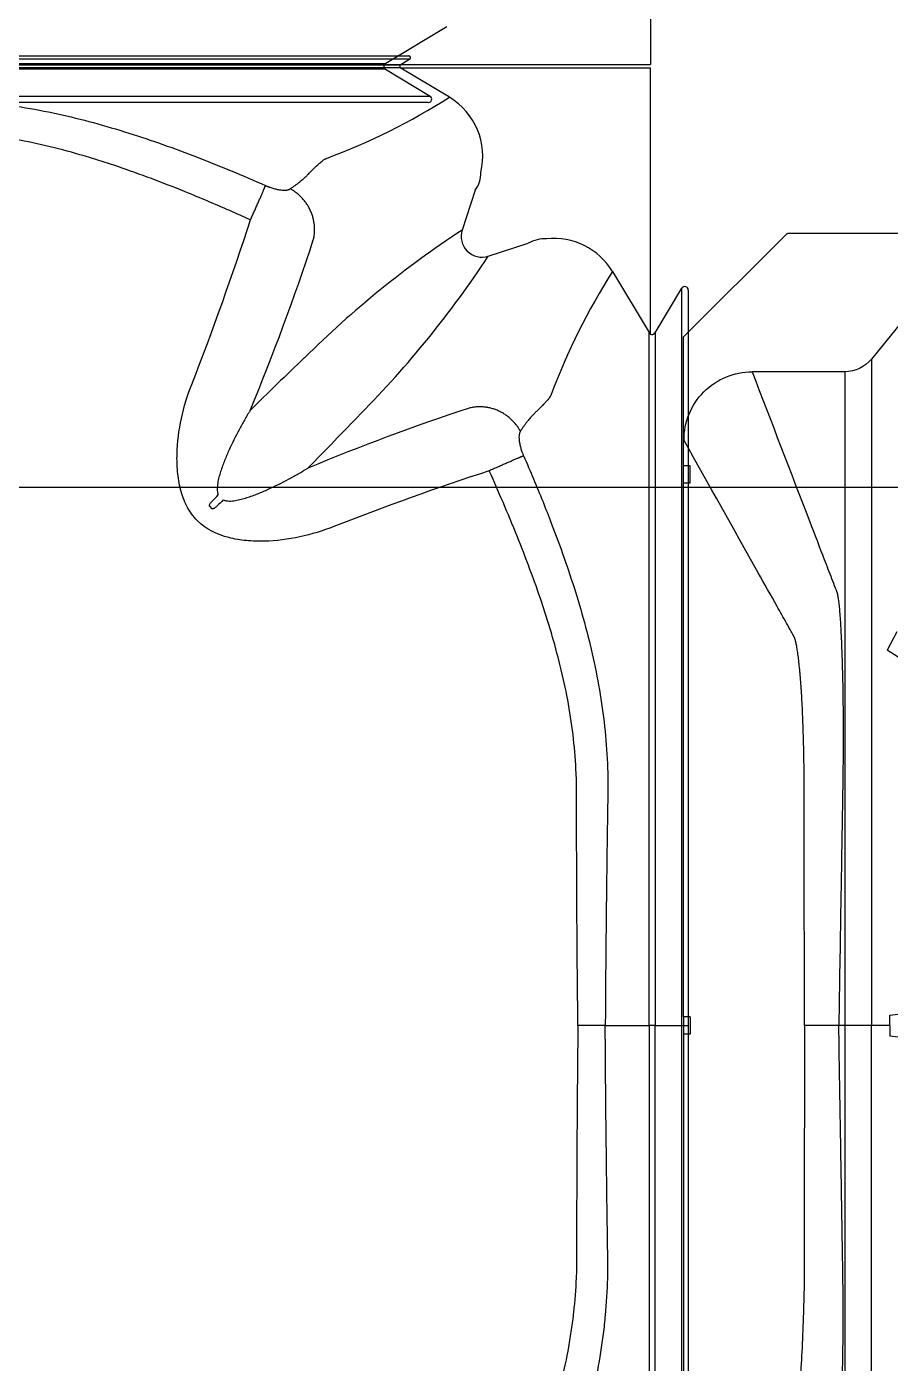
# Model space of a CAD drawing. Header units: millimetres. Extents: x -455371 to 117772, y -78417 to 116564.
# Drawn here: x -31750.8 to -31499.7, y 55917.7 to 56306.5 of the extents above; entities that cross this region are included whole.
import ezdxf

# ---------------------------------------------------------------- set-up
doc = ezdxf.new("R2010")
doc.units = ezdxf.units.MM
doc.layers.get('0').update_dxf_attribs({"color": 255})
doc.layers.add('BETON-STOP', color=141, linetype='Continuous')
doc.layers.add('Contorno-Cupolex', color=3, linetype='Continuous')
doc.layers.add('Cls', color=7, linetype='Continuous', lineweight=25)
doc.layers.add('quote', color=5, linetype='Continuous', lineweight=15)

# ---------------------------------------------------------------- blocks, each defined once
blk = doc.blocks.new('Cupolex H50')
at = {"layer": 'Contorno-Cupolex', "linetype": 'Continuous'}
for p, q in [((19721.008, 10220.685), (19741.795, 10220.685)), ((19741.548, 10220.428), (19741.822, 10220.592)), ((19741.548, 10220.342), (19741.548, 10220.428)), ((19741.56, 10220.335), (19741.548, 10220.342)), ((19741.568, 10220.335), (19741.56, 10220.335)), ((19748.808, 10220.335), (19741.568, 10220.335)), ((19742.979, 10219.487), (19741.568, 10220.335)), ((19748.808, 10212.618), (19748.808, 10220.335)), ((19743.723, 10216.79), (19743.347, 10215.632)), ((19744.105, 10214.873), (19745.264, 10215.25)), ((19747.709, 10214.424), (19748.773, 10212.653)), ((19748.944, 10212.646), (19749.723, 10213.942)), ((19749.908, 10213.89), (19749.908, 10192.535)), ((19748.808, 10212.611), (19748.808, 10212.618)), ((19736.013, 10207.612), (19736.085, 10207.54)), ((19747.5, 10192.535), (19746.707, 10192.535)), ((19747.5, 10192.535), (19748.773, 10192.535)), ((19748.944, 10192.535), (19748.773, 10192.535)), ((19748.944, 10192.535), (19749.723, 10192.535)), ((19749.723, 10192.535), (19749.908, 10192.535)), ((19749.908, 10192.535), (19749.908, 10171.18)), ((19748.808, 10172.452), (19748.808, 10164.735)), ((19742.898, 10165.834), (19741.127, 10164.77)), ((19741.084, 10164.735), (19741.092, 10164.735)), ((19741.092, 10164.735), (19748.808, 10164.735)), ((19741.119, 10164.6), (19742.416, 10163.82)), ((19742.363, 10163.635), (19721.008, 10163.635))]:
    blk.add_line(p, q, dxfattribs=at)
for centre, radius, start, end in [((19741.796, 10220.635), 0.0499, 300.9627, 90.7224), ((19732.671, 10235.755), 19.259, 290.4679, 302.3618), ((19741.956, 10217.783), 1.987, 346.0465, 59.0112), ((19743.106, 10217.267), 0.78, 322.3447, 2.7204), ((19656.793, 10241.937), 84.511, 338.63581, 342.07511), ((19759.615, 10190.882), 29.618, 123.3171, 134.7243), ((19743.918, 10215.445), 0.601, 161.8666, 288.1334), ((19672.407, 10237.205), 70.114, 337.51574, 341.83203), ((19745.761, 10214.347), 1.031, 88.098, 118.852), ((19746.005, 10213.401), 1.987, 30.9871, 96.0571), ((19719.313, 10231.176), 29.672, 315.2861, 326.6725), ((19763.951, 10204.095), 19.248, 147.544, 159.4332), ((19749.809, 10213.891), 0.0998, 359.2777, 149.0372), ((19748.859, 10212.705), 0.1, 210.9328, 239.6717), ((19748.858, 10212.696), 0.0994, 239.7705, 329.2578), ((19823.716, 10122.806), 123.117, 133.62543, 134.65067), ((19764.872, 10146.017), 67.882, 108.3064, 112.52778), ((19651.998, 10294.545), 122.115, 315.3451, 316.37876), ((19769.413, 10131.006), 81.647, 108.03721, 111.39913), ((19677.006, 10266.071), 83.013, 315.3725, 315.55085), ((19794.544, 10148.533), 83.013, 134.44915, 134.6275), ((19741.17, 10164.685), 0.0994, 149.7705, 239.2578), ((19741.178, 10164.684), 0.1, 120.9328, 149.6717), ((19742.364, 10163.735), 0.0998, 269.2777, 59.0372)]:
    blk.add_arc(centre, radius, start, end, dxfattribs=at)
for points, knots in [([(19721.008, 10220.428), (19722.289, 10220.428), (19723.57, 10220.428), (19725.492, 10220.428), (19726.132, 10220.428), (19726.933, 10220.428), (19727.094, 10220.428), (19727.415, 10220.428), (19727.577, 10220.428), (19727.864, 10220.428), (19727.987, 10220.428), (19728.24, 10220.428), (19728.37, 10220.428), (19729.01, 10220.428), (19729.496, 10220.428), (19730.446, 10220.428), (19730.912, 10220.428), (19732.235, 10220.428), (19733.016, 10220.428), (19733.944, 10220.428), (19734.213, 10220.428), (19734.655, 10220.428), (19734.829, 10220.428), (19734.99, 10220.428), (19735.02, 10220.428), (19735.059, 10220.428), (19735.071, 10220.428), (19735.095, 10220.428), (19735.107, 10220.428), (19735.166, 10220.428), (19735.216, 10220.428), (19735.367, 10220.428), (19735.468, 10220.428), (19735.97, 10220.428), (19736.373, 10220.428), (19738.384, 10220.428), (19739.993, 10220.428), (19741.548, 10220.428)], [0, 0, 0, 0, 0.0625, 0.0625, 0.09375, 0.09375, 0.101563, 0.101563, 0.109375, 0.109375, 0.117188, 0.117188, 0.125, 0.125, 0.15625, 0.15625, 0.1875, 0.1875, 0.25, 0.25, 0.28125, 0.28125, 0.3125, 0.3125, 0.320312, 0.320312, 0.324219, 0.324219, 0.328125, 0.328125, 0.34375, 0.34375, 0.375, 0.375, 0.5, 0.5, 1, 1, 1, 1]), ([(19741.548, 10220.342), (19739.993, 10220.342), (19738.384, 10220.342), (19736.373, 10220.342), (19735.97, 10220.342), (19735.468, 10220.342), (19735.367, 10220.342), (19735.216, 10220.342), (19735.166, 10220.342), (19735.107, 10220.342), (19735.095, 10220.342), (19735.071, 10220.342), (19735.059, 10220.342), (19735.02, 10220.342), (19734.99, 10220.342), (19734.829, 10220.342), (19734.655, 10220.342), (19734.213, 10220.342), (19733.944, 10220.342), (19733.016, 10220.342), (19732.235, 10220.342), (19730.912, 10220.342), (19730.446, 10220.342), (19729.496, 10220.342), (19729.01, 10220.342), (19728.37, 10220.342), (19728.24, 10220.342), (19727.987, 10220.342), (19727.864, 10220.342), (19727.577, 10220.342), (19727.415, 10220.342), (19727.094, 10220.342), (19726.933, 10220.342), (19726.132, 10220.342), (19725.492, 10220.342), (19723.57, 10220.342), (19722.289, 10220.342), (19721.008, 10220.342)], [0, 0, 0, 0, 0.5, 0.5, 0.625, 0.625, 0.65625, 0.65625, 0.671875, 0.671875, 0.675781, 0.675781, 0.679687, 0.679687, 0.6875, 0.6875, 0.71875, 0.71875, 0.75, 0.75, 0.8125, 0.8125, 0.84375, 0.84375, 0.875, 0.875, 0.882812, 0.882812, 0.890625, 0.890625, 0.898437, 0.898437, 0.90625, 0.90625, 0.9375, 0.9375, 1, 1, 1, 1]), ([(19741.822, 10220.592), (19740.292, 10220.592), (19738.758, 10220.592), (19736.839, 10220.592), (19736.456, 10220.592), (19735.88, 10220.592), (19735.689, 10220.592), (19735.473, 10220.592), (19735.449, 10220.592), (19735.401, 10220.592), (19735.378, 10220.592), (19735.297, 10220.592), (19735.225, 10220.592), (19734.958, 10220.592), (19734.705, 10220.592), (19734.236, 10220.592), (19734.065, 10220.592), (19733.692, 10220.592), (19733.489, 10220.592), (19732.842, 10220.592), (19732.366, 10220.592), (19731.587, 10220.592), (19731.315, 10220.592), (19730.758, 10220.592), (19730.474, 10220.592), (19729.895, 10220.592), (19729.6, 10220.592), (19728.998, 10220.592), (19728.69, 10220.592), (19728.229, 10220.592), (19728.076, 10220.592), (19727.9, 10220.592), (19727.878, 10220.592), (19727.856, 10220.592)], [0, 0, 0, 0, 0.5, 0.5, 0.625, 0.625, 0.6875, 0.6875, 0.6953125, 0.6953125, 0.703125, 0.703125, 0.71875, 0.71875, 0.75, 0.75, 0.765625, 0.765625, 0.78125, 0.78125, 0.8125, 0.8125, 0.828125, 0.828125, 0.84375, 0.84375, 0.859375, 0.859375, 0.875, 0.875, 0.8828125, 0.8828125, 0.8839302, 0.8839302, 0.8839302, 0.8839302]), ([(19721.008, 10219.339), (19721.473, 10219.342), (19722.405, 10219.348), (19723.808, 10219.361), (19725.098, 10219.376), (19726.27, 10219.391), (19727.059, 10219.402), (19727.585, 10219.411), (19727.942, 10219.416), (19728.571, 10219.41), (19729.471, 10219.354), (19730.543, 10219.215), (19731.953, 10218.947), (19733.325, 10218.57), (19734.676, 10218.116), (19735.665, 10217.748), (19736.658, 10217.349), (19737.307, 10217.069), (19737.639, 10216.925)], [0, 0, 0, 0, 0.081858, 0.164277, 0.247255, 0.309067, 0.370865, 0.386322, 0.40194, 0.433686, 0.497156, 0.560794, 0.624159, 0.750052, 0.811351, 0.87539, 0.93616, 1, 1, 1, 1]), ([(19737.202, 10215.927), (19737.002, 10216.017), (19736.59, 10216.2), (19735.953, 10216.474), (19735.197, 10216.788), (19734.329, 10217.128), (19733.518, 10217.419), (19732.865, 10217.634), (19732.211, 10217.835), (19731.388, 10218.058), (19730.389, 10218.273), (19729.382, 10218.425), (19728.537, 10218.493), (19727.988, 10218.507), (19727.733, 10218.508), (19727.559, 10218.508), (19727.076, 10218.508), (19726.285, 10218.509), (19724.877, 10218.513), (19723.471, 10218.522), (19722.064, 10218.535), (19721.36, 10218.543), (19721.008, 10218.547)], [0, 0, 0, 0, 0.039685, 0.081401, 0.12514, 0.187502, 0.249718, 0.280702, 0.311603, 0.373204, 0.434675, 0.49602, 0.557011, 0.587479, 0.595205, 0.603053, 0.61891, 0.682454, 0.745963, 0.872985, 0.936476, 1, 1, 1, 1]), ([(19738.355, 10216.828), (19738.368, 10216.837), (19738.393, 10216.854), (19738.429, 10216.879), (19738.464, 10216.904), (19738.498, 10216.928), (19738.531, 10216.953), (19738.585, 10216.993), (19738.657, 10217.049), (19738.741, 10217.12), (19738.817, 10217.19), (19738.878, 10217.251), (19738.92, 10217.297), (19738.952, 10217.33), (19738.981, 10217.359), (19739.023, 10217.4), (19739.074, 10217.45), (19739.131, 10217.503), (19739.184, 10217.552), (19739.249, 10217.611), (19739.309, 10217.659), (19739.358, 10217.689), (19739.382, 10217.701), (19739.395, 10217.708), (19739.402, 10217.71), (19739.405, 10217.712)], [0, 0, 0, 0, 0.020834, 0.041499, 0.061995, 0.082327, 0.102494, 0.1225, 0.183394, 0.244692, 0.305517, 0.365952, 0.407549, 0.429262, 0.459619, 0.493771, 0.556586, 0.619732, 0.683579, 0.744962, 0.871925, 0.935861, 0.967747, 0.983808, 1, 1, 1, 1]), ([(19737.639, 10216.925), (19737.647, 10216.921), (19737.663, 10216.914), (19737.687, 10216.904), (19737.711, 10216.895), (19737.735, 10216.885), (19737.771, 10216.872), (19737.819, 10216.856), (19737.896, 10216.832), (19737.99, 10216.809), (19738.091, 10216.793), (19738.18, 10216.787), (19738.242, 10216.791), (19738.284, 10216.798), (19738.311, 10216.806), (19738.335, 10216.816), (19738.349, 10216.824), (19738.355, 10216.828)], [0, 0, 0, 0, 0.025114, 0.050251, 0.075451, 0.100753, 0.126198, 0.189041, 0.252473, 0.377155, 0.504216, 0.628011, 0.754462, 0.81453, 0.875317, 0.937064, 1, 1, 1, 1]), ([(19749.723, 10207.324), (19749.723, 10207.363), (19749.723, 10207.398), (19749.723, 10207.46), (19749.723, 10207.485), (19749.723, 10207.704), (19749.723, 10207.899), (19749.723, 10208.484), (19749.723, 10208.874), (19749.723, 10210.825), (19749.723, 10212.385), (19749.723, 10213.942)], [0.2969026, 0.2969026, 0.2969026, 0.2969026, 0.3046875, 0.3046875, 0.3125, 0.3125, 0.375, 0.375, 0.5, 0.5, 1, 1, 1, 1]), ([(19748.773, 10197.227), (19748.773, 10197.476), (19748.773, 10197.725), (19748.773, 10198.276), (19748.773, 10198.579), (19748.773, 10199.183), (19748.773, 10199.485), (19748.773, 10200.088), (19748.773, 10200.39), (19748.773, 10200.988), (19748.773, 10201.279), (19748.773, 10201.848), (19748.773, 10202.126), (19748.773, 10202.668), (19748.773, 10202.933), (19748.773, 10203.687), (19748.773, 10204.141), (19748.773, 10204.948), (19748.773, 10205.286), (19748.773, 10205.693), (19748.773, 10205.813), (19748.773, 10206.011), (19748.773, 10206.089), (19748.773, 10206.182), (19748.773, 10206.207), (19748.773, 10206.254), (19748.773, 10206.278), (19748.773, 10206.348), (19748.773, 10206.396), (19748.773, 10206.631), (19748.773, 10206.819), (19748.773, 10207.385), (19748.773, 10207.761), (19748.773, 10209.646), (19748.773, 10211.153), (19748.773, 10212.653)], [0.0808693, 0.0808693, 0.0808693, 0.0808693, 0.09375, 0.09375, 0.109375, 0.109375, 0.125, 0.125, 0.140625, 0.140625, 0.15625, 0.15625, 0.171875, 0.171875, 0.1875, 0.1875, 0.21875, 0.21875, 0.25, 0.25, 0.265625, 0.265625, 0.28125, 0.28125, 0.2890625, 0.2890625, 0.296875, 0.296875, 0.3125, 0.3125, 0.375, 0.375, 0.5, 0.5, 1, 1, 1, 1]), ([(19739.624, 10207.024), (19739.3, 10206.895), (19738.97, 10206.795), (19738.296, 10206.65), (19737.949, 10206.606), (19737.429, 10206.593), (19737.256, 10206.598), (19736.91, 10206.631), (19736.737, 10206.659), (19736.234, 10206.789), (19735.91, 10206.944), (19735.538, 10207.317), (19735.438, 10207.458), (19735.276, 10207.768), (19735.218, 10207.933), (19735.131, 10208.268), (19735.103, 10208.441), (19735.071, 10208.786), (19735.066, 10208.958), (19735.079, 10209.475), (19735.123, 10209.82), (19735.268, 10210.497), (19735.368, 10210.828), (19735.497, 10211.15)], [0, 0, 0, 0, 0.125, 0.125, 0.25, 0.25, 0.3125, 0.3125, 0.375, 0.375, 0.5, 0.5, 0.5625, 0.5625, 0.625, 0.625, 0.6875, 0.6875, 0.75, 0.75, 0.875, 0.875, 1, 1, 1, 1]), ([(19745.929, 10210.856), (19745.928, 10210.853), (19745.925, 10210.846), (19745.919, 10210.833), (19745.906, 10210.809), (19745.876, 10210.759), (19745.825, 10210.696), (19745.76, 10210.625), (19745.708, 10210.569), (19745.655, 10210.514), (19745.61, 10210.469), (19745.57, 10210.428), (19745.538, 10210.397), (19745.505, 10210.365), (19745.458, 10210.322), (19745.399, 10210.263), (19745.337, 10210.194), (19745.283, 10210.129), (19745.235, 10210.07), (19745.186, 10210.007), (19745.137, 10209.939), (19745.086, 10209.868), (19745.052, 10209.817), (19745.035, 10209.792)], [0, 0, 0, 0, 0.016011, 0.032224, 0.064149, 0.128117, 0.255099, 0.326832, 0.398509, 0.451594, 0.506571, 0.540692, 0.57148, 0.599734, 0.634041, 0.695795, 0.755398, 0.795322, 0.835569, 0.876151, 0.917076, 0.958355, 1, 1, 1, 1]), ([(19748.944, 10210.731), (19748.944, 10209.866), (19748.944, 10209), (19748.944, 10207.757), (19748.944, 10207.381), (19748.944, 10206.816), (19748.944, 10206.628), (19748.944, 10206.393), (19748.944, 10206.345), (19748.944, 10206.251), (19748.944, 10206.21), (19748.944, 10206.085), (19748.944, 10206.006), (19748.944, 10205.81), (19748.944, 10205.69), (19748.944, 10205.281), (19748.944, 10204.944), (19748.944, 10204.343), (19748.944, 10204.127), (19748.944, 10203.673), (19748.944, 10203.435), (19748.944, 10202.686), (19748.944, 10202.135), (19748.944, 10201.284), (19748.944, 10200.995), (19748.944, 10200.404), (19748.944, 10200.101), (19748.944, 10199.496), (19748.944, 10199.193), (19748.944, 10198.588), (19748.944, 10198.285), (19748.944, 10197.377), (19748.944, 10196.772), (19748.944, 10195.104), (19748.944, 10194.041), (19748.944, 10192.978)], [0.2124485, 0.2124485, 0.2124485, 0.2124485, 0.5, 0.5, 0.625, 0.625, 0.6875, 0.6875, 0.703125, 0.703125, 0.71875, 0.71875, 0.734375, 0.734375, 0.75, 0.75, 0.78125, 0.78125, 0.796875, 0.796875, 0.8125, 0.8125, 0.84375, 0.84375, 0.859375, 0.859375, 0.875, 0.875, 0.890625, 0.890625, 0.90625, 0.90625, 0.9375, 0.9375, 0.9923835, 0.9923835, 0.9923835, 0.9923835]), ([(19737.192, 10210.392), (19737.178, 10210.369), (19737.164, 10210.346), (19737.136, 10210.3), (19737.122, 10210.277), (19737.081, 10210.208), (19737.054, 10210.162), (19736.974, 10210.023), (19736.922, 10209.928), (19736.769, 10209.642), (19736.672, 10209.447), (19736.535, 10209.145), (19736.492, 10209.043), (19736.409, 10208.835), (19736.37, 10208.73), (19736.318, 10208.568), (19736.302, 10208.513), (19736.273, 10208.402), (19736.261, 10208.346), (19736.242, 10208.232), (19736.236, 10208.174), (19736.237, 10208.085), (19736.239, 10208.056), (19736.248, 10207.997), (19736.255, 10207.967), (19736.267, 10207.939)], [0, 0, 0, 0, 0.03125, 0.03125, 0.0625, 0.0625, 0.125, 0.125, 0.25, 0.25, 0.5, 0.5, 0.625, 0.625, 0.75, 0.75, 0.8125, 0.8125, 0.875, 0.875, 0.9375, 0.9375, 0.96875, 0.96875, 1, 1, 1, 1]), ([(19745.035, 10209.792), (19745.033, 10209.789), (19745.029, 10209.782), (19745.023, 10209.771), (19745.018, 10209.759), (19745.013, 10209.747), (19745.009, 10209.733), (19745.006, 10209.719), (19745.003, 10209.704), (19744.997, 10209.672), (19744.994, 10209.616), (19744.999, 10209.527), (19745.015, 10209.425), (19745.038, 10209.332), (19745.062, 10209.254), (19745.08, 10209.201), (19745.097, 10209.154), (19745.113, 10209.114), (19745.124, 10209.087), (19745.13, 10209.074)], [0, 0, 0, 0, 0.031543, 0.062759, 0.093676, 0.12432, 0.154721, 0.184907, 0.214908, 0.244754, 0.371276, 0.495222, 0.622346, 0.74714, 0.810652, 0.87359, 0.915985, 0.958061, 1, 1, 1, 1]), ([(19745.13, 10209.074), (19745.226, 10208.852), (19745.415, 10208.415), (19745.683, 10207.765), (19745.984, 10207), (19746.307, 10206.125), (19746.754, 10204.783), (19747.123, 10203.419), (19747.385, 10202.017), (19747.519, 10200.951), (19747.572, 10200.056), (19747.576, 10199.431), (19747.571, 10199.077), (19747.562, 10198.553), (19747.552, 10197.768), (19747.533, 10196.369), (19747.514, 10194.625), (19747.505, 10193.229), (19747.5, 10192.535)], [0, 0, 0, 0, 0.042924, 0.084471, 0.124692, 0.188647, 0.249907, 0.375615, 0.438991, 0.50263, 0.566109, 0.597857, 0.613444, 0.628905, 0.690742, 0.752592, 0.876921, 1, 1, 1, 1]), ([(19736.412, 10207.794), (19736.441, 10207.782), (19736.47, 10207.775), (19736.53, 10207.765), (19736.56, 10207.763), (19736.648, 10207.763), (19736.706, 10207.769), (19736.82, 10207.788), (19736.877, 10207.8), (19736.988, 10207.829), (19737.042, 10207.845), (19737.204, 10207.897), (19737.309, 10207.936), (19737.516, 10208.018), (19737.618, 10208.062), (19737.919, 10208.198), (19738.115, 10208.295), (19738.402, 10208.448), (19738.496, 10208.5), (19738.636, 10208.581), (19738.682, 10208.608), (19738.751, 10208.649), (19738.774, 10208.663), (19738.819, 10208.691), (19738.842, 10208.705), (19738.865, 10208.719)], [0, 0, 0, 0, 0.03125, 0.03125, 0.0625, 0.0625, 0.125, 0.125, 0.1875, 0.1875, 0.25, 0.25, 0.375, 0.375, 0.5, 0.5, 0.75, 0.75, 0.875, 0.875, 0.9375, 0.9375, 0.96875, 0.96875, 1, 1, 1, 1]), ([(19746.707, 10192.535), (19746.703, 10192.885), (19746.695, 10193.585), (19746.682, 10194.984), (19746.673, 10196.383), (19746.669, 10197.783), (19746.667, 10198.57), (19746.668, 10199.094), (19746.668, 10199.435), (19746.655, 10200.025), (19746.59, 10200.865), (19746.442, 10201.867), (19746.232, 10202.86), (19746.013, 10203.678), (19745.816, 10204.328), (19745.606, 10204.976), (19745.319, 10205.782), (19744.941, 10206.753), (19744.545, 10207.706), (19744.267, 10208.337), (19744.133, 10208.64)], [0, 0, 0, 0, 0.063564, 0.127097, 0.254201, 0.31775, 0.381331, 0.397214, 0.41286, 0.44336, 0.504368, 0.565708, 0.627174, 0.688693, 0.719527, 0.750429, 0.81247, 0.874829, 0.93973, 1, 1, 1, 1]), ([(19736.013, 10207.612), (19736.01, 10207.614), (19736.009, 10207.618), (19736.008, 10207.625), (19736.008, 10207.629), (19736.01, 10207.64), (19736.012, 10207.647), (19736.02, 10207.666), (19736.027, 10207.679), (19736.049, 10207.714), (19736.066, 10207.735), (19736.086, 10207.755)], [0, 0, 0, 0, 0.0625, 0.0625, 0.125, 0.125, 0.25, 0.25, 0.5, 0.5, 1, 1, 1, 1]), ([(19736.228, 10207.612), (19736.209, 10207.593), (19736.187, 10207.576), (19736.152, 10207.554), (19736.14, 10207.547), (19736.12, 10207.539), (19736.113, 10207.537), (19736.102, 10207.535), (19736.099, 10207.535), (19736.091, 10207.536), (19736.088, 10207.537), (19736.085, 10207.54)], [0, 0, 0, 0, 0.5, 0.5, 0.75, 0.75, 0.875, 0.875, 0.9375, 0.9375, 1, 1, 1, 1]), ([(19749.723, 10199.303), (19749.723, 10199.365), (19749.723, 10199.426), (19749.723, 10199.642), (19749.723, 10199.796), (19749.723, 10200.258), (19749.723, 10200.564), (19749.723, 10201.176), (19749.723, 10201.482), (19749.723, 10202.373), (19749.723, 10202.938), (19749.723, 10203.745), (19749.723, 10204.008), (19749.723, 10204.507), (19749.723, 10204.744), (19749.723, 10205.195), (19749.723, 10205.409), (19749.723, 10205.813), (19749.723, 10206.004), (19749.723, 10206.525), (19749.723, 10206.812), (19749.723, 10207.148), (19749.723, 10207.245), (19749.723, 10207.324), (19749.723, 10207.324), (19749.723, 10207.324)], [0.1140744, 0.1140744, 0.1140744, 0.1140744, 0.1171875, 0.1171875, 0.125, 0.125, 0.140625, 0.140625, 0.15625, 0.15625, 0.1875, 0.1875, 0.203125, 0.203125, 0.21875, 0.21875, 0.234375, 0.234375, 0.25, 0.25, 0.28125, 0.28125, 0.296875, 0.296875, 0.2969026, 0.2969026, 0.2969026, 0.2969026]), ([(19749.723, 10192.535), (19749.723, 10193.771), (19749.723, 10195.007), (19749.723, 10196.861), (19749.723, 10197.479), (19749.723, 10198.406), (19749.723, 10198.716), (19749.723, 10199.118), (19749.723, 10199.21), (19749.723, 10199.303)], [0, 0, 0, 0, 0.0625, 0.0625, 0.09375, 0.09375, 0.109375, 0.109375, 0.1140744, 0.1140744, 0.1140744, 0.1140744]), ([(19748.773, 10192.535), (19748.773, 10193.744), (19748.773, 10194.952), (19748.773, 10196.516), (19748.773, 10196.872), (19748.773, 10197.227)], [0, 0, 0, 0, 0.0625, 0.0625, 0.08086931, 0.08086931, 0.08086931, 0.08086931]), ([(19746.707, 10192.535), (19746.69, 10191.136), (19746.679, 10189.736), (19746.671, 10187.987), (19746.67, 10187.637), (19746.668, 10186.937), (19746.668, 10186.588), (19746.668, 10186.15), (19746.668, 10186.062), (19746.668, 10185.931), (19746.668, 10185.888), (19746.668, 10185.802), (19746.668, 10185.759), (19746.667, 10185.674), (19746.667, 10185.632), (19746.666, 10185.549), (19746.665, 10185.507), (19746.662, 10185.381), (19746.659, 10185.297), (19746.642, 10184.878), (19746.616, 10184.543), (19746.56, 10184.041), (19746.538, 10183.874), (19746.489, 10183.54), (19746.462, 10183.373), (19746.372, 10182.873), (19746.302, 10182.542), (19746.066, 10181.554), (19745.874, 10180.904), (19745.549, 10179.935), (19745.435, 10179.613), (19745.196, 10178.971), (19745.071, 10178.651), (19744.686, 10177.694), (19744.414, 10177.061), (19744.133, 10176.43)], [0, 0, 0, 0, 0.25, 0.25, 0.3125, 0.3125, 0.375, 0.375, 0.390625, 0.390625, 0.398438, 0.398438, 0.40625, 0.40625, 0.414062, 0.414062, 0.421875, 0.421875, 0.4375, 0.4375, 0.5, 0.5, 0.53125, 0.53125, 0.5625, 0.5625, 0.625, 0.625, 0.75, 0.75, 0.8125, 0.8125, 0.875, 0.875, 1, 1, 1, 1]), ([(19745.13, 10175.996), (19745.411, 10176.639), (19745.68, 10177.288), (19746.06, 10178.275), (19746.182, 10178.606), (19746.416, 10179.272), (19746.528, 10179.607), (19746.844, 10180.619), (19747.029, 10181.303), (19747.253, 10182.347), (19747.319, 10182.698), (19747.402, 10183.23), (19747.427, 10183.408), (19747.471, 10183.764), (19747.491, 10183.943), (19747.54, 10184.478), (19747.561, 10184.835), (19747.572, 10185.283), (19747.574, 10185.372), (19747.575, 10185.507), (19747.575, 10185.551), (19747.575, 10185.641), (19747.575, 10185.686), (19747.574, 10185.775), (19747.573, 10185.819), (19747.572, 10185.907), (19747.571, 10185.95), (19747.569, 10186.081), (19747.568, 10186.168), (19747.561, 10186.604), (19747.556, 10186.953), (19747.547, 10187.651), (19747.542, 10187.999), (19747.521, 10189.744), (19747.508, 10191.139), (19747.5, 10192.535)], [0, 0, 0, 0, 0.125, 0.125, 0.1875, 0.1875, 0.25, 0.25, 0.375, 0.375, 0.4375, 0.4375, 0.46875, 0.46875, 0.5, 0.5, 0.5625, 0.5625, 0.578125, 0.578125, 0.585938, 0.585938, 0.59375, 0.59375, 0.601562, 0.601562, 0.609375, 0.609375, 0.625, 0.625, 0.6875, 0.6875, 0.75, 0.75, 1, 1, 1, 1]), ([(19748.773, 10192.535), (19748.773, 10191.326), (19748.773, 10190.118), (19748.773, 10188.552), (19748.773, 10188.195), (19748.773, 10187.838)], [0, 0, 0, 0, 0.0625, 0.0625, 0.0809509, 0.0809509, 0.0809509, 0.0809509]), ([(19749.723, 10184.463), (19749.723, 10184.646), (19749.723, 10184.831), (19749.723, 10185.172), (19749.723, 10185.329), (19749.723, 10185.642), (19749.723, 10185.799), (19749.723, 10186.269), (19749.723, 10186.582), (19749.723, 10187.522), (19749.723, 10188.149), (19749.723, 10190.029), (19749.723, 10191.282), (19749.723, 10192.535)], [0.8657575, 0.8657575, 0.8657575, 0.8657575, 0.875, 0.875, 0.8828125, 0.8828125, 0.890625, 0.890625, 0.90625, 0.90625, 0.9375, 0.9375, 1, 1, 1, 1]), ([(19748.944, 10172.425), (19748.944, 10173.924), (19748.944, 10175.43), (19748.944, 10177.313), (19748.944, 10177.689), (19748.944, 10178.254), (19748.944, 10178.442), (19748.944, 10178.678), (19748.944, 10178.725), (19748.944, 10178.819), (19748.944, 10178.86), (19748.944, 10178.985), (19748.944, 10179.064), (19748.944, 10179.26), (19748.944, 10179.38), (19748.944, 10179.789), (19748.944, 10180.126), (19748.944, 10180.727), (19748.944, 10180.943), (19748.944, 10181.397), (19748.944, 10181.635), (19748.944, 10182.384), (19748.944, 10182.935), (19748.944, 10183.786), (19748.944, 10184.076), (19748.944, 10184.666), (19748.944, 10184.97), (19748.944, 10185.574), (19748.944, 10185.877), (19748.944, 10186.482), (19748.944, 10186.785), (19748.944, 10187.693), (19748.944, 10188.298), (19748.944, 10189.98), (19748.944, 10191.057), (19748.944, 10192.134)], [0, 0, 0, 0, 0.5, 0.5, 0.625, 0.625, 0.6875, 0.6875, 0.703125, 0.703125, 0.71875, 0.71875, 0.734375, 0.734375, 0.75, 0.75, 0.78125, 0.78125, 0.796875, 0.796875, 0.8125, 0.8125, 0.84375, 0.84375, 0.859375, 0.859375, 0.875, 0.875, 0.890625, 0.890625, 0.90625, 0.90625, 0.9375, 0.9375, 0.9930906, 0.9930906, 0.9930906, 0.9930906]), ([(19748.773, 10187.838), (19748.773, 10187.591), (19748.773, 10187.343), (19748.773, 10186.794), (19748.773, 10186.492), (19748.773, 10185.887), (19748.773, 10185.585), (19748.773, 10184.982), (19748.773, 10184.68), (19748.773, 10184.082), (19748.773, 10183.791), (19748.773, 10183.222), (19748.773, 10182.944), (19748.773, 10182.402), (19748.773, 10182.137), (19748.773, 10181.383), (19748.773, 10180.929), (19748.773, 10180.122), (19748.773, 10179.784), (19748.773, 10179.377), (19748.773, 10179.257), (19748.773, 10179.059), (19748.773, 10178.981), (19748.773, 10178.888), (19748.773, 10178.863), (19748.773, 10178.816), (19748.773, 10178.792), (19748.773, 10178.722), (19748.773, 10178.675), (19748.773, 10178.439), (19748.773, 10178.251), (19748.773, 10177.686), (19748.773, 10177.309), (19748.773, 10176.069), (19748.773, 10175.206), (19748.773, 10174.345)], [0.0809509, 0.0809509, 0.0809509, 0.0809509, 0.09375, 0.09375, 0.109375, 0.109375, 0.125, 0.125, 0.140625, 0.140625, 0.15625, 0.15625, 0.171875, 0.171875, 0.1875, 0.1875, 0.21875, 0.21875, 0.25, 0.25, 0.265625, 0.265625, 0.28125, 0.28125, 0.2890625, 0.2890625, 0.296875, 0.296875, 0.3125, 0.3125, 0.375, 0.375, 0.5, 0.5, 0.786222, 0.786222, 0.786222, 0.786222]), ([(19749.723, 10177.495), (19749.723, 10177.51), (19749.723, 10177.525), (19749.723, 10177.565), (19749.723, 10177.588), (19749.723, 10177.644), (19749.723, 10177.677), (19749.723, 10177.786), (19749.723, 10177.876), (19749.723, 10178.089), (19749.723, 10178.214), (19749.723, 10178.495), (19749.723, 10178.65), (19749.723, 10178.989), (19749.723, 10179.173), (19749.723, 10179.569), (19749.723, 10179.783), (19749.723, 10180.459), (19749.723, 10180.951), (19749.723, 10181.751), (19749.723, 10182.03), (19749.723, 10182.6), (19749.723, 10182.89), (19749.723, 10183.48), (19749.723, 10183.78), (19749.723, 10184.21), (19749.723, 10184.336), (19749.723, 10184.463)], [0.6826415, 0.6826415, 0.6826415, 0.6826415, 0.6875, 0.6875, 0.6953125, 0.6953125, 0.703125, 0.703125, 0.71875, 0.71875, 0.734375, 0.734375, 0.75, 0.75, 0.765625, 0.765625, 0.78125, 0.78125, 0.8125, 0.8125, 0.828125, 0.828125, 0.84375, 0.84375, 0.859375, 0.859375, 0.8657575, 0.8657575, 0.8657575, 0.8657575]), ([(19725.7, 10164.771), (19725.949, 10164.771), (19726.198, 10164.771), (19726.75, 10164.771), (19727.052, 10164.771), (19727.656, 10164.771), (19727.958, 10164.771), (19728.561, 10164.771), (19728.864, 10164.771), (19729.461, 10164.771), (19729.752, 10164.771), (19730.321, 10164.771), (19730.599, 10164.771), (19731.141, 10164.771), (19731.407, 10164.771), (19732.161, 10164.771), (19732.614, 10164.771), (19733.421, 10164.771), (19733.759, 10164.771), (19734.167, 10164.771), (19734.286, 10164.771), (19734.484, 10164.771), (19734.563, 10164.771), (19734.656, 10164.771), (19734.681, 10164.771), (19734.728, 10164.771), (19734.751, 10164.771), (19734.822, 10164.771), (19734.869, 10164.771), (19735.104, 10164.771), (19735.293, 10164.771), (19735.858, 10164.771), (19736.235, 10164.771), (19738.119, 10164.771), (19739.626, 10164.77), (19741.127, 10164.77)], [0.0808693, 0.0808693, 0.0808693, 0.0808693, 0.09375, 0.09375, 0.109375, 0.109375, 0.125, 0.125, 0.140625, 0.140625, 0.15625, 0.15625, 0.171875, 0.171875, 0.1875, 0.1875, 0.21875, 0.21875, 0.25, 0.25, 0.265625, 0.265625, 0.28125, 0.28125, 0.2890625, 0.2890625, 0.296875, 0.296875, 0.3125, 0.3125, 0.375, 0.375, 0.5, 0.5, 1, 1, 1, 1]), ([(19739.204, 10164.6), (19738.34, 10164.6), (19737.473, 10164.6), (19736.231, 10164.599), (19735.854, 10164.599), (19735.289, 10164.599), (19735.101, 10164.599), (19734.866, 10164.599), (19734.819, 10164.599), (19734.725, 10164.599), (19734.683, 10164.599), (19734.559, 10164.599), (19734.48, 10164.599), (19734.283, 10164.599), (19734.164, 10164.599), (19733.754, 10164.599), (19733.417, 10164.599), (19732.817, 10164.599), (19732.6, 10164.599), (19732.147, 10164.599), (19731.908, 10164.599), (19731.16, 10164.599), (19730.609, 10164.599), (19729.757, 10164.599), (19729.468, 10164.599), (19728.877, 10164.599), (19728.574, 10164.599), (19727.969, 10164.599), (19727.666, 10164.599), (19727.061, 10164.599), (19726.758, 10164.599), (19725.851, 10164.599), (19725.245, 10164.599), (19723.577, 10164.599), (19722.514, 10164.599), (19721.451, 10164.599)], [0.2124485, 0.2124485, 0.2124485, 0.2124485, 0.5, 0.5, 0.625, 0.625, 0.6875, 0.6875, 0.703125, 0.703125, 0.71875, 0.71875, 0.734375, 0.734375, 0.75, 0.75, 0.78125, 0.78125, 0.796875, 0.796875, 0.8125, 0.8125, 0.84375, 0.84375, 0.859375, 0.859375, 0.875, 0.875, 0.890625, 0.890625, 0.90625, 0.90625, 0.9375, 0.9375, 0.9923835, 0.9923835, 0.9923835, 0.9923835]), ([(19727.777, 10163.821), (19727.838, 10163.821), (19727.9, 10163.821), (19728.115, 10163.821), (19728.27, 10163.821), (19728.731, 10163.821), (19729.038, 10163.821), (19729.649, 10163.821), (19729.955, 10163.821), (19730.846, 10163.821), (19731.412, 10163.821), (19732.219, 10163.821), (19732.481, 10163.821), (19732.98, 10163.821), (19733.218, 10163.821), (19733.669, 10163.821), (19733.883, 10163.821), (19734.287, 10163.821), (19734.477, 10163.821), (19734.999, 10163.821), (19735.286, 10163.821), (19735.622, 10163.821), (19735.718, 10163.821), (19735.797, 10163.821), (19735.797, 10163.821), (19735.797, 10163.821)], [0.1140744, 0.1140744, 0.1140744, 0.1140744, 0.1171875, 0.1171875, 0.125, 0.125, 0.140625, 0.140625, 0.15625, 0.15625, 0.1875, 0.1875, 0.203125, 0.203125, 0.21875, 0.21875, 0.234375, 0.234375, 0.25, 0.25, 0.28125, 0.28125, 0.296875, 0.296875, 0.2969026, 0.2969026, 0.2969026, 0.2969026]), ([(19735.797, 10163.821), (19735.836, 10163.821), (19735.871, 10163.821), (19735.933, 10163.821), (19735.958, 10163.821), (19736.177, 10163.821), (19736.373, 10163.821), (19736.958, 10163.821), (19737.348, 10163.821), (19739.298, 10163.821), (19740.859, 10163.82), (19742.416, 10163.82)], [0.2969026, 0.2969026, 0.2969026, 0.2969026, 0.3046875, 0.3046875, 0.3125, 0.3125, 0.375, 0.375, 0.5, 0.5, 1, 1, 1, 1])]:
    blk.add_open_spline(points, degree=3, knots=knots, dxfattribs=at)
for points, weights in [([(19737.202, 10215.927), (19737.535, 10216.669), (19737.639, 10216.925)], [1, 0.837824847316, 1]), ([(19739.026, 10215.343), (19739.271, 10216.329), (19738.355, 10216.828)], [1, 0.774238593572, 1]), ([(19745.035, 10209.792), (19744.536, 10210.707), (19743.551, 10210.463)], [1, 0.77386842912, 1]), ([(19745.13, 10209.074), (19744.873, 10208.97), (19744.133, 10208.64)], [1, 0.838288024156, 1])]:
    blk.add_rational_spline(points, weights, degree=2, dxfattribs=at)
for points in [[(19748.944, 10212.646), (19748.944, 10212.008), (19748.944, 10211.37), (19748.944, 10210.731)], [(19748.944, 10192.978), (19748.944, 10192.83), (19748.944, 10192.683), (19748.944, 10192.535)], [(19748.944, 10192.134), (19748.944, 10192.267), (19748.944, 10192.401), (19748.944, 10192.535)], [(19741.119, 10164.6), (19740.482, 10164.6), (19739.843, 10164.6), (19739.204, 10164.6)]]:
    blk.add_open_spline(points, degree=3, dxfattribs=at)
blk = doc.blocks.new('*U2219')
at = {"xscale": 10.01836209701863, "yscale": 10.01836209701863, "zscale": 10.01836209701863}
for p in [(-197296.95, -101829.74), (-197296.95, -102387.76)]:
    blk.add_blockref('Cupolex H50', p, dxfattribs=at)
blk = doc.blocks.new('*U2220')
at = {"layer": 'quote', "color": 0, "linetype": 'ByBlock', "lineweight": -2, "transparency": 16777216}
blk.add_blockref('*U2219', (1280, -2570), dxfattribs=at)
blk = doc.blocks.new('Bs H50 tacca 3')
at = {"layer": 'BETON-STOP'}
for p, q in [((19723.913, 10107.889), (19723.913, 10088.539)), ((19723.14, 10088.539), (19723.14, 10107.519)), ((19718.463, 10088.789), (19718.463, 10104.289)), ((19718.652, 10088.789), (19718.463, 10088.789)), ((19718.463, 10088.289), (19718.463, 10088.789)), ((19718.652, 10088.289), (19718.652, 10088.789)), ((19724.447, 10088.839), (19725.215, 10088.937)), ((19724.447, 10088.539), (19724.447, 10088.839)), ((19718.463, 10088.289), (19718.463, 10072.789)), ((19718.652, 10088.289), (19718.463, 10088.289)), ((19722.967, 10088.539), (19721.97, 10088.539)), ((19723.14, 10088.539), (19722.967, 10088.539)), ((19723.913, 10088.539), (19723.14, 10088.539)), ((19724.447, 10088.539), (19723.913, 10088.539)), ((19724.447, 10088.539), (19724.447, 10088.239)), ((19724.447, 10088.239), (19725.215, 10088.141)), ((19724.649, 10077.108), (19724.375, 10077.643)), ((19718.652, 10072.789), (19718.463, 10072.789)), ((19718.463, 10072.789), (19718.463, 10072.289)), ((19718.652, 10072.789), (19718.652, 10072.289)), ((19718.463, 10072.289), (19718.463, 10068.539)), ((19718.652, 10072.289), (19718.463, 10072.289)), ((19723.14, 10069.558), (19720.451, 10069.558)), ((19725.287, 10067.494), (19723.913, 10069.188)), ((19718.463, 10068.539), (19721.472, 10065.539)), ((19721.472, 10065.539), (19721.484, 10065.539)), ((19733.613, 10065.539), (19721.484, 10065.539))]:
    blk.add_line(p, q, dxfattribs=at)
for centre, radius, start, end in [((2599.385, 10079.049), 17123.758, 359.9682458, 0.0317539), ((19744.358, 10046.338), 37.139, 120.9975, 122.5513), ((19720.455, 10071.539), 1.981, 179.6725, 269.8751), ((19723.139, 10068.563), 0.995, 38.9222, 89.9155)]:
    blk.add_arc(centre, radius, start, end, dxfattribs=at)
for points, degree, knots in [([(19720.451, 10107.519), (19720.729, 10106.796), (19721.147, 10105.707), (19721.706, 10104.253), (19722.128, 10103.156), (19722.479, 10102.241), (19722.725, 10101.602), (19722.839, 10101.305), (19722.888, 10101.179), (19722.905, 10101.134), (19722.918, 10101.1), (19722.927, 10101.061), (19722.937, 10101.011), (19722.946, 10100.958), (19722.963, 10100.839), (19722.989, 10100.597), (19723.021, 10100.141), (19723.049, 10099.565), (19723.078, 10098.673), (19723.094, 10097.606), (19723.093, 10096.453), (19723.086, 10095.762), (19723.077, 10095.273), (19723.071, 10094.89), (19723.06, 10094.221), (19723.041, 10093.075), (19723.009, 10091.118), (19722.983, 10089.542), (19722.967, 10088.539)], 3, [0, 0, 0, 0, 0.247753, 0.372985, 0.498218, 0.623451, 0.686067, 0.717375, 0.725202, 0.729131, 0.732712, 0.736995, 0.741519, 0.744877, 0.748234, 0.763673, 0.77975, 0.795578, 0.811398, 0.843021, 0.858859, 0.874812, 0.879946, 0.885054, 0.895272, 0.915707, 0.946359, 1, 1, 1, 1]), ([(19721.97, 10088.539), (19721.961, 10095.485), (19721.961, 10095.527), (19721.96, 10095.898), (19721.955, 10096.244), (19721.95, 10096.586), (19721.941, 10096.919), (19721.931, 10097.252), (19721.918, 10097.564), (19721.904, 10097.874), (19721.887, 10098.153), (19721.871, 10098.431), (19721.851, 10098.672), (19721.831, 10098.913), (19721.808, 10099.112), (19721.786, 10099.309), (19721.761, 10099.456), (19721.737, 10099.603), (19721.711, 10099.703), (19721.698, 10099.752), (19721.685, 10099.789), (19721.678, 10099.807), (19721.671, 10099.822), (19721.665, 10099.835), (19721.658, 10099.848), (19721.657, 10099.851), (19721.651, 10099.86), (19721.647, 10099.867), (19721.644, 10099.874), (19721.642, 10099.877), (19721.627, 10099.904), (19721.614, 10099.927), (19721.592, 10099.965), (19721.535, 10100.067), (19721.456, 10100.208), (19721.32, 10100.45), (19721.184, 10100.693), (19721.143, 10100.767), (19720.64, 10101.664), (19720.215, 10102.423), (19719.551, 10103.607), (19718.577, 10105.344), (19718.475, 10105.527)], 2, [0, 0, 0, 0.127885, 0.127885, 0.143871, 0.143871, 0.159857, 0.159857, 0.175842, 0.175842, 0.191828, 0.191828, 0.207814, 0.207814, 0.223799, 0.223799, 0.239785, 0.239785, 0.255771, 0.255771, 0.263764, 0.263764, 0.26776, 0.26776, 0.271757, 0.271757, 0.273755, 0.273755, 0.275753, 0.275753, 0.279749, 0.279749, 0.287742, 0.287742, 0.319714, 0.319714, 0.383656, 0.383656, 0.511542, 0.511542, 0.767313, 0.767313, 1, 1, 1]), ([(19721.97, 10088.539), (19721.968, 10087.366), (19721.967, 10086.193), (19721.965, 10084.433), (19721.964, 10083.846), (19721.963, 10082.966), (19721.962, 10082.673), (19721.962, 10082.307), (19721.962, 10082.233), (19721.962, 10082.087), (19721.962, 10082.014), (19721.961, 10081.904), (19721.961, 10081.867), (19721.961, 10081.811), (19721.961, 10081.793), (19721.961, 10081.756), (19721.961, 10081.737), (19721.961, 10081.682), (19721.961, 10081.646), (19721.961, 10081.596), (19721.961, 10081.58), (19721.961, 10081.549), (19721.961, 10081.533), (19721.961, 10081.457), (19721.96, 10081.396), (19721.96, 10081.276), (19721.959, 10081.215), (19721.958, 10081.034), (19721.956, 10080.915), (19721.953, 10080.683), (19721.951, 10080.569), (19721.946, 10080.344), (19721.943, 10080.232), (19721.936, 10080.011), (19721.933, 10079.902), (19721.927, 10079.74), (19721.925, 10079.686), (19721.921, 10079.58), (19721.918, 10079.527), (19721.911, 10079.371), (19721.907, 10079.271), (19721.896, 10079.075), (19721.891, 10078.98), (19721.88, 10078.796), (19721.874, 10078.707), (19721.861, 10078.534), (19721.855, 10078.451), (19721.844, 10078.331), (19721.841, 10078.292), (19721.834, 10078.215), (19721.83, 10078.178), (19721.819, 10078.069), (19721.812, 10078), (19721.797, 10077.871), (19721.789, 10077.811), (19721.773, 10077.698), (19721.765, 10077.646), (19721.749, 10077.549), (19721.741, 10077.505), (19721.724, 10077.425), (19721.715, 10077.39), (19721.702, 10077.342), (19721.697, 10077.328), (19721.691, 10077.307), (19721.689, 10077.301), (19721.684, 10077.288), (19721.682, 10077.282), (19721.678, 10077.27), (19721.675, 10077.265), (19721.671, 10077.255), (19721.669, 10077.25), (19721.665, 10077.243), (19721.664, 10077.241), (19721.662, 10077.237), (19721.661, 10077.235), (19721.659, 10077.231), (19721.658, 10077.229), (19721.655, 10077.225), (19721.654, 10077.223), (19721.652, 10077.219), (19721.651, 10077.216), (19721.648, 10077.212), (19721.647, 10077.21), (19721.644, 10077.205), (19721.643, 10077.202), (19721.64, 10077.197), (19721.638, 10077.195), (19721.631, 10077.182), (19721.626, 10077.172), (19721.608, 10077.141), (19721.597, 10077.121), (19721.54, 10077.019), (19721.495, 10076.938), (19721.358, 10076.694), (19721.266, 10076.531), (19720.993, 10076.043), (19720.81, 10075.717), (19719.91, 10074.111), (19719.192, 10072.831), (19718.475, 10071.55)], 3, [0, 0, 0, 0, 0.063018, 0.063018, 0.094527, 0.094527, 0.110281, 0.110281, 0.11422, 0.11422, 0.118158, 0.118158, 0.120128, 0.120128, 0.121112, 0.121112, 0.122097, 0.122097, 0.124066, 0.124066, 0.125051, 0.125051, 0.126036, 0.126036, 0.129974, 0.129974, 0.133913, 0.133913, 0.14179, 0.14179, 0.149667, 0.149667, 0.157545, 0.157545, 0.165422, 0.165422, 0.16936, 0.16936, 0.173299, 0.173299, 0.181176, 0.181176, 0.189054, 0.189054, 0.196931, 0.196931, 0.204808, 0.204808, 0.208747, 0.208747, 0.212685, 0.212685, 0.220562, 0.220562, 0.22844, 0.22844, 0.236317, 0.236317, 0.244194, 0.244194, 0.252071, 0.252071, 0.25601, 0.25601, 0.257979, 0.257979, 0.259949, 0.259949, 0.261918, 0.261918, 0.263887, 0.263887, 0.264872, 0.264872, 0.265857, 0.265857, 0.266841, 0.266841, 0.267826, 0.267826, 0.268811, 0.268811, 0.269795, 0.269795, 0.27078, 0.27078, 0.271764, 0.271764, 0.275703, 0.275703, 0.28358, 0.28358, 0.315089, 0.315089, 0.378107, 0.378107, 0.504143, 0.504143, 1, 1, 1, 1]), ([(19720.451, 10069.558), (19721.008, 10071.009), (19721.566, 10072.459), (19722.264, 10074.277), (19722.405, 10074.644), (19722.616, 10075.194), (19722.687, 10075.377), (19722.793, 10075.652), (19722.828, 10075.743), (19722.872, 10075.858), (19722.881, 10075.881), (19722.894, 10075.915), (19722.898, 10075.927), (19722.904, 10075.941), (19722.905, 10075.944), (19722.907, 10075.95), (19722.908, 10075.953), (19722.91, 10075.958), (19722.911, 10075.961), (19722.913, 10075.966), (19722.914, 10075.968), (19722.916, 10075.973), (19722.916, 10075.976), (19722.918, 10075.981), (19722.919, 10075.984), (19722.92, 10075.989), (19722.921, 10075.992), (19722.923, 10075.998), (19722.924, 10076.002), (19722.926, 10076.011), (19722.927, 10076.018), (19722.931, 10076.033), (19722.932, 10076.041), (19722.935, 10076.058), (19722.937, 10076.066), (19722.94, 10076.084), (19722.941, 10076.093), (19722.946, 10076.122), (19722.949, 10076.142), (19722.958, 10076.207), (19722.964, 10076.255), (19722.976, 10076.363), (19722.982, 10076.423), (19722.993, 10076.554), (19722.999, 10076.624), (19723.009, 10076.774), (19723.015, 10076.855), (19723.024, 10077.024), (19723.029, 10077.114), (19723.036, 10077.256), (19723.038, 10077.304), (19723.043, 10077.404), (19723.045, 10077.455), (19723.051, 10077.61), (19723.055, 10077.718), (19723.063, 10077.94), (19723.066, 10078.055), (19723.072, 10078.291), (19723.075, 10078.413), (19723.08, 10078.663), (19723.082, 10078.792), (19723.085, 10078.99), (19723.086, 10079.057), (19723.088, 10079.192), (19723.089, 10079.26), (19723.091, 10079.464), (19723.092, 10079.603), (19723.093, 10079.883), (19723.093, 10080.024), (19723.093, 10080.312), (19723.092, 10080.457), (19723.091, 10080.752), (19723.09, 10080.902), (19723.087, 10081.126), (19723.086, 10081.2), (19723.085, 10081.349), (19723.084, 10081.424), (19723.082, 10081.517), (19723.082, 10081.535), (19723.081, 10081.573), (19723.081, 10081.591), (19723.08, 10081.647), (19723.079, 10081.683), (19723.079, 10081.738), (19723.078, 10081.757), (19723.078, 10081.793), (19723.077, 10081.812), (19723.076, 10081.867), (19723.076, 10081.903), (19723.074, 10082.013), (19723.073, 10082.087), (19723.07, 10082.233), (19723.069, 10082.307), (19723.063, 10082.673), (19723.058, 10082.966), (19723.044, 10083.846), (19723.034, 10084.433), (19723.005, 10086.193), (19722.986, 10087.366), (19722.967, 10088.539)], 3, [0, 0, 0, 0, 0.497274, 0.497274, 0.622956, 0.622956, 0.685796, 0.685796, 0.717217, 0.717217, 0.725072, 0.725072, 0.728999, 0.728999, 0.729981, 0.729981, 0.730963, 0.730963, 0.731945, 0.731945, 0.732927, 0.732927, 0.733909, 0.733909, 0.734891, 0.734891, 0.735873, 0.735873, 0.736854, 0.736854, 0.738818, 0.738818, 0.740782, 0.740782, 0.742746, 0.742746, 0.74471, 0.74471, 0.748637, 0.748637, 0.756492, 0.756492, 0.764347, 0.764347, 0.772202, 0.772202, 0.780057, 0.780057, 0.787913, 0.787913, 0.79184, 0.79184, 0.795768, 0.795768, 0.803623, 0.803623, 0.811478, 0.811478, 0.819333, 0.819333, 0.827188, 0.827188, 0.831116, 0.831116, 0.835043, 0.835043, 0.842898, 0.842898, 0.850753, 0.850753, 0.858608, 0.858608, 0.866463, 0.866463, 0.870391, 0.870391, 0.874319, 0.874319, 0.8753, 0.8753, 0.876282, 0.876282, 0.878246, 0.878246, 0.879228, 0.879228, 0.88021, 0.88021, 0.882174, 0.882174, 0.886101, 0.886101, 0.890029, 0.890029, 0.905739, 0.905739, 0.937159, 0.937159, 1, 1, 1, 1]), ([(19723.913, 10069.188), (19723.913, 10069.237), (19723.913, 10069.286), (19723.913, 10069.542), (19723.913, 10069.75), (19723.913, 10070.379), (19723.913, 10070.802), (19723.913, 10072.077), (19723.913, 10072.938), (19723.913, 10074.014), (19723.913, 10074.229), (19723.913, 10074.66), (19723.913, 10074.875), (19723.913, 10075.197), (19723.913, 10075.305), (19723.913, 10075.439), (19723.913, 10075.466), (19723.913, 10075.507), (19723.913, 10075.52), (19723.913, 10075.54), (19723.913, 10075.547), (19723.913, 10075.561), (19723.913, 10075.567), (19723.913, 10075.581), (19723.913, 10075.587), (19723.913, 10075.597), (19723.913, 10075.6), (19723.913, 10075.606), (19723.913, 10075.609), (19723.913, 10075.617), (19723.913, 10075.623), (19723.913, 10075.635), (19723.913, 10075.641), (19723.913, 10075.66), (19723.913, 10075.674), (19723.913, 10075.695), (19723.913, 10075.703), (19723.913, 10075.718), (19723.913, 10075.726), (19723.913, 10075.766), (19723.913, 10075.802), (19723.913, 10075.882), (19723.913, 10075.926), (19723.913, 10076.068), (19723.913, 10076.177), (19723.913, 10076.424), (19723.913, 10076.562), (19723.913, 10076.865), (19723.913, 10077.03), (19723.913, 10077.385), (19723.913, 10077.574), (19723.913, 10077.973), (19723.913, 10078.183), (19723.913, 10078.511), (19723.913, 10078.623), (19723.913, 10078.85), (19723.913, 10078.965), (19723.913, 10079.314), (19723.913, 10079.553), (19723.913, 10080.037), (19723.913, 10080.282), (19723.913, 10080.66), (19723.913, 10080.787), (19723.913, 10080.98), (19723.913, 10081.045), (19723.913, 10081.176), (19723.913, 10081.242), (19723.913, 10081.377), (19723.913, 10081.447), (19723.913, 10081.537), (19723.913, 10081.556), (19723.913, 10081.593), (19723.913, 10081.611), (19723.913, 10081.667), (19723.913, 10081.705), (19723.913, 10081.784), (19723.913, 10081.825), (19723.913, 10081.91), (19723.913, 10081.954), (19723.913, 10082.083), (19723.913, 10082.17), (19723.913, 10082.601), (19723.913, 10082.944), (19723.913, 10083.975), (19723.913, 10084.663), (19723.913, 10086.038), (19723.913, 10086.726), (19723.913, 10087.789), (19723.913, 10088.164), (19723.913, 10088.539)], 3, [0, 0, 0, 0, 0.016163, 0.016163, 0.085094, 0.085094, 0.222956, 0.222956, 0.498682, 0.498682, 0.567613, 0.567613, 0.636544, 0.636544, 0.67101, 0.67101, 0.679626, 0.679626, 0.683934, 0.683934, 0.686089, 0.686089, 0.688243, 0.688243, 0.690397, 0.690397, 0.691474, 0.691474, 0.692551, 0.692551, 0.694705, 0.694705, 0.696859, 0.696859, 0.701167, 0.701167, 0.703321, 0.703321, 0.705475, 0.705475, 0.714092, 0.714092, 0.722708, 0.722708, 0.739941, 0.739941, 0.757174, 0.757174, 0.774407, 0.774407, 0.79164, 0.79164, 0.808872, 0.808872, 0.817489, 0.817489, 0.826105, 0.826105, 0.843338, 0.843338, 0.860571, 0.860571, 0.869187, 0.869187, 0.873495, 0.873495, 0.877804, 0.877804, 0.882112, 0.882112, 0.883189, 0.883189, 0.884266, 0.884266, 0.88642, 0.88642, 0.888574, 0.888574, 0.890728, 0.890728, 0.895036, 0.895036, 0.912269, 0.912269, 0.946735, 0.946735, 0.981201, 0.981201, 1, 1, 1, 1])]:
    blk.add_open_spline(points, degree=degree, knots=knots, dxfattribs=at)
blk = doc.blocks.new('*U2196')
at = {"xscale": 10.01836209701863, "yscale": 10.01836209701863, "zscale": 10.01836209701863}
blk.add_blockref('Bs H50 tacca 3', (-197622.59, -100791.62), dxfattribs=at)
blk = doc.blocks.new('*U2197')
at = {"layer": 'quote', "color": 0, "linetype": 'ByBlock', "lineweight": -2, "transparency": 16777216}
blk.add_blockref('*U2196', (0, 0), dxfattribs=at)

msp = doc.modelspace()

# ---------------------------------------------------------------- linework, layer by layer
at = {"layer": 'Cls'}
msp.add_lwpolyline([(-33514.5, 58972.48), (-30714.5, 58972.48), (-30714.5, 56172.48), (-33514.5, 56172.48)], close=True, dxfattribs=at)

# ---------------------------------------------------------------- block references
at = {"layer": 'quote'}
msp.add_blockref('*U2220', (-33403.22, 58861.2), dxfattribs=at)
at = {"layer": 'quote', "xscale": -1, "rotation": 180}
msp.add_blockref('*U2197', (-31483.89, 56294.96), dxfattribs=at)

doc.saveas('drawing.dxf')
